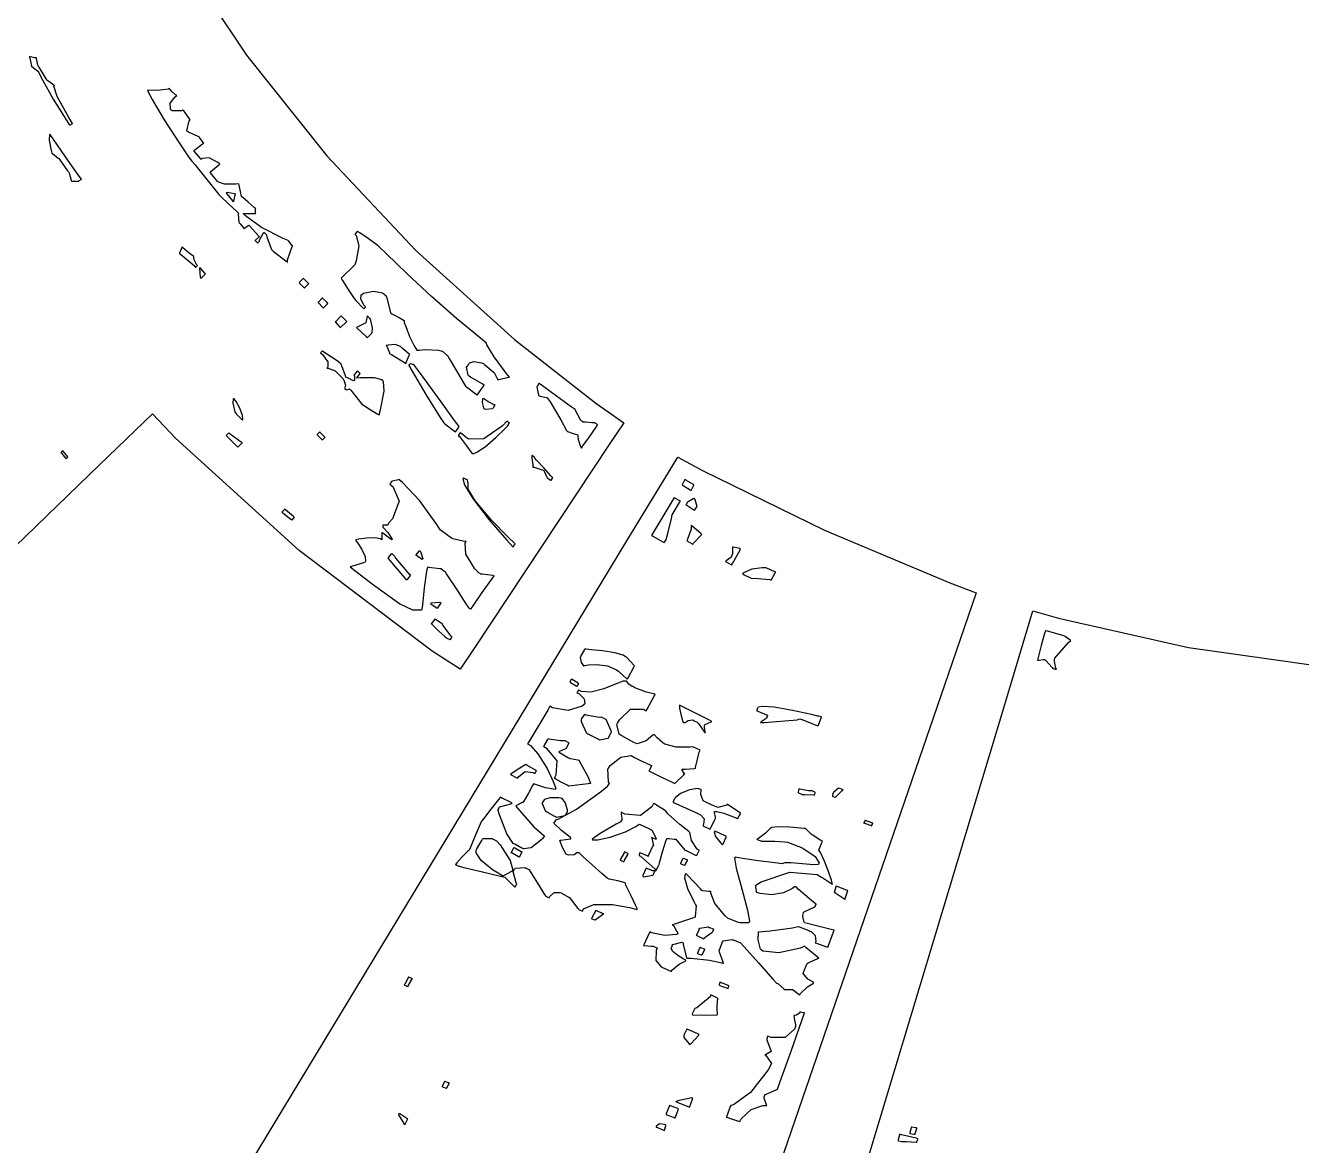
# Model space of a CAD drawing. Extents: x 46 to 308, y 59 to 295.
# Drawn here: x 122.2 to 172.2, y 93.4 to 137.3 of the extents above; entities that cross this region are included whole.
import ezdxf

# ---------------------------------------------------------------- set-up
doc = ezdxf.new("R2010")
doc.units = 0
doc.header["$MEASUREMENT"] = 0

msp = doc.modelspace()

# ---------------------------------------------------------------- linework, layer by layer
at = {"color": 7}
for points in [[(128.064, 140.331), (130.871, 136.134), (134.011, 132.184), (137.509, 128.473), (141.384, 124.985), (144.562, 122.487), (145.661, 121.708), (145.123, 120.906), (139.779, 112.846), (139.241, 112.043), (138.147, 112.758), (132.931, 116.709), (128.084, 121.118), (127.176, 122.061), (125.104, 120.06), (104.414, 100.039)], [(172.288, 87.0133), (170.753, 68.1397), (170.604, 66.252), (168.708, 66.4379), (159.434, 67.7997), (150.283, 69.7798), (148.449, 70.273), (149.552, 73.9429), (160.61, 110.658), (161.713, 114.336), (162.717, 114.045), (167.82, 112.903), (173.01, 112.165)]]:
    msp.add_lwpolyline(points, dxfattribs=at)
for points in [[(122.626, 136.032), (122.554, 136.032), (122.396, 136.066), (122.344, 136.066), (122.37, 136.022), (122.43, 135.723), (122.414, 135.713), (122.44, 135.697), (122.669, 135.52), (122.696, 135.503), (122.801, 135.292), (123.278, 134.414), (123.683, 133.765), (123.755, 133.667), (123.771, 133.641), (123.913, 133.412), (123.931, 133.386), (123.939, 133.396), (124.027, 133.448), (124.037, 133.456), (123.895, 133.686), (123.445, 134.515), (123.314, 134.921), (123.332, 134.938), (123.304, 134.955), (123.075, 135.132), (123.049, 135.15), (123.013, 135.203), (122.731, 135.661), (122.696, 135.713), (122.687, 135.749), (122.634, 136.005), (122.626, 136.032)], [(127.846, 134.831), (127.802, 134.797), (127.357, 134.745), (127, 134.761), (127, 134.761), (126.982, 134.745), (127.165, 134.396), (127.638, 133.606), (128.224, 132.698), (128.596, 132.151), (128.728, 131.975), (128.834, 131.843), (129.257, 131.322), (129.68, 130.8), (129.786, 130.668), (129.865, 130.59), (130.175, 130.286), (130.484, 130), (130.564, 129.928), (130.536, 129.894), (130.57, 129.576), (130.598, 129.54), (130.615, 129.523), (130.756, 129.347), (130.774, 129.329), (130.791, 129.347), (130.933, 129.461), (130.951, 129.469), (130.995, 129.425), (131.33, 129.055), (131.374, 129.01), (131.356, 128.994), (131.215, 128.88), (131.197, 128.87), (131.206, 128.862), (131.294, 128.773), (131.304, 128.764), (131.312, 128.773), (131.364, 128.826), (131.374, 128.834), (131.382, 128.878), (131.532, 129.17), (131.55, 129.187), (131.559, 129.179), (131.647, 129.091), (131.656, 129.081), (131.665, 129.01), (131.841, 128.509), (131.869, 128.481), (131.929, 128.437), (132.406, 128.066), (132.468, 128.022), (132.476, 128.102), (132.653, 128.632), (132.68, 128.658), (132.662, 128.676), (132.52, 128.844), (132.504, 128.87), (132.3, 128.95), (131.45, 129.373), (130.828, 129.832), (130.74, 129.928), (130.863, 129.928), (131.139, 129.928), (131.233, 129.928), (131.215, 129.946), (131.215, 130.096), (131.233, 130.105), (131.171, 130.158), (130.937, 130.365), (130.721, 130.554), (130.668, 130.598), (130.659, 130.652), (130.572, 131.04), (130.564, 131.093), (130.448, 131.075), (130.007, 131.079), (129.742, 131.171), (129.716, 131.197), (129.689, 131.233), (129.46, 131.516), (129.433, 131.55), (129.468, 131.578), (129.778, 131.834), (129.822, 131.869), (129.742, 131.931), (129.398, 132.103), (129.125, 132.081), (129.081, 132.045), (129.055, 132.081), (128.826, 132.363), (128.8, 132.398), (128.834, 132.425), (129.143, 132.654), (129.187, 132.68), (129.169, 132.707), (129.027, 132.901), (129.01, 132.927), (128.966, 132.945), (128.596, 133.121), (128.552, 133.138), (128.525, 133.174), (128.614, 133.562), (128.658, 133.597), (128.63, 133.633), (128.402, 133.951), (128.375, 133.985), (128.322, 133.951), (127.944, 133.951), (127.918, 133.985), (127.882, 134.029), (127.876, 134.255), (128.066, 134.497), (128.129, 134.549), (128.084, 134.585), (127.948, 134.705), (127.864, 134.805), (127.846, 134.831)], [(123.155, 133.033), (123.137, 133.025), (123.124, 132.808), (123.198, 132.398), (123.226, 132.292), (123.252, 132.275), (123.48, 132.097), (123.508, 132.079), (123.542, 132.027), (123.851, 131.604), (123.895, 131.55), (123.904, 131.516), (123.992, 131.233), (124.001, 131.197), (124.072, 131.197), (124.23, 131.197), (124.284, 131.197), (124.292, 131.207), (124.38, 131.261), (124.39, 131.269), (124.266, 131.446), (123.771, 132.151), (123.278, 132.857), (123.155, 133.033)], [(130.422, 130.668), (130.412, 130.642), (130.36, 130.413), (130.351, 130.387), (130.324, 130.423), (130.095, 130.706), (130.069, 130.74), (130.103, 130.758), (130.394, 130.704), (130.422, 130.668)], [(135.22, 129.223), (135.21, 129.214), (135.122, 129.126), (135.114, 129.117), (135.166, 129.064), (135.272, 128.663), (135.166, 128.068), (135.114, 127.918), (135.06, 127.865), (134.637, 127.442), (134.585, 127.389), (134.637, 127.301), (134.854, 126.948), (135.088, 126.595), (135.15, 126.507), (135.184, 126.48), (135.431, 126.224), (135.467, 126.188), (135.475, 126.198), (135.527, 126.25), (135.537, 126.258), (135.483, 126.312), (135.347, 126.56), (135.369, 126.737), (135.396, 126.753), (135.457, 126.798), (135.846, 126.877), (136.198, 126.815), (136.242, 126.788), (136.251, 126.78), (136.339, 126.693), (136.349, 126.683), (136.365, 126.621), (136.507, 126.083), (136.525, 126.012), (136.569, 125.995), (136.856, 125.841), (137.054, 125.732), (137.054, 125.695), (137.054, 125.644), (137.116, 125.49), (137.265, 125.105), (137.44, 124.733), (137.547, 124.567), (137.583, 124.567), (137.652, 124.567), (137.86, 124.588), (138.394, 124.558), (138.535, 124.531), (138.562, 124.514), (138.73, 124.372), (138.748, 124.354), (138.818, 124.231), (139.101, 123.755), (139.382, 123.279), (139.453, 123.155), (139.498, 123.121), (139.868, 122.838), (139.912, 122.803), (139.938, 122.838), (140.167, 123.146), (140.193, 123.19), (140.131, 123.226), (139.654, 123.508), (139.594, 123.542), (139.558, 123.578), (139.496, 123.897), (139.524, 123.931), (139.532, 123.941), (139.584, 124.029), (139.594, 124.037), (139.61, 124.063), (139.783, 124.116), (140.079, 124.063), (140.159, 124.037), (140.203, 124.003), (140.538, 123.72), (140.582, 123.685), (140.599, 123.658), (140.713, 123.43), (140.722, 123.402), (140.766, 123.412), (141.137, 123.5), (141.181, 123.508), (141.057, 123.658), (140.576, 124.298), (140.291, 124.777), (140.265, 124.847), (139.973, 125.086), (139.107, 125.811), (138.125, 126.669), (137.163, 127.562), (136.338, 128.357), (136.066, 128.623), (135.978, 128.694), (135.643, 128.95), (135.308, 129.17), (135.22, 129.223)], [(128.341, 128.623), (128.331, 128.597), (128.243, 128.368), (128.235, 128.341), (128.279, 128.324), (128.808, 127.883), (128.87, 127.812), (128.878, 127.821), (128.931, 127.874), (128.94, 127.882), (128.904, 127.926), (128.816, 128.107), (128.8, 128.199), (128.8, 128.199), (128.8, 128.243), (128.622, 128.373), (128.375, 128.579), (128.341, 128.623)], [(129.046, 127.812), (129.019, 127.777), (129.045, 127.424), (129.081, 127.389), (129.099, 127.406), (129.239, 127.547), (129.257, 127.565), (129.231, 127.591), (129.063, 127.786), (129.046, 127.812)], [(133.103, 127.389), (133.085, 127.371), (132.944, 127.23), (132.927, 127.212), (132.944, 127.186), (133.12, 127.018), (133.138, 127), (133.156, 127.018), (133.296, 127.16), (133.314, 127.176), (133.288, 127.194), (133.12, 127.362), (133.103, 127.389)], [(133.843, 126.611), (133.826, 126.595), (133.685, 126.453), (133.667, 126.435), (133.685, 126.419), (133.852, 126.252), (133.879, 126.224), (133.896, 126.242), (134.038, 126.384), (134.056, 126.401), (134.028, 126.428), (133.861, 126.595), (133.843, 126.611)], [(134.585, 125.906), (134.557, 125.88), (134.364, 125.687), (134.338, 125.659), (134.364, 125.643), (134.531, 125.466), (134.549, 125.448), (134.575, 125.475), (134.769, 125.669), (134.797, 125.695), (134.769, 125.713), (134.601, 125.88), (134.585, 125.906)], [(135.607, 125.906), (135.598, 125.88), (135.545, 125.651), (135.537, 125.625), (135.493, 125.616), (135.201, 125.466), (135.184, 125.448), (135.228, 125.404), (135.563, 125.096), (135.607, 125.06), (135.625, 125.078), (135.766, 125.22), (135.783, 125.236), (135.801, 125.254), (135.814, 125.44), (135.739, 125.731), (135.713, 125.801), (135.704, 125.811), (135.616, 125.898), (135.607, 125.906)], [(136.349, 124.743), (136.365, 124.716), (136.471, 124.46), (136.489, 124.424), (136.551, 124.39), (137.062, 124.081), (137.124, 124.037), (137.133, 124.081), (137.249, 124.372), (137.267, 124.39), (137.231, 124.416), (136.974, 124.645), (136.948, 124.671), (136.912, 124.707), (136.701, 124.787), (136.419, 124.761), (136.349, 124.743)], [(135.184, 123.472), (135.201, 123.49), (135.316, 123.632), (135.326, 123.649), (135.316, 123.658), (135.228, 123.746), (135.22, 123.755), (135.202, 123.738), (135.086, 123.596), (135.078, 123.578), (135.096, 123.562), (135.096, 123.384), (135.078, 123.366), (135.042, 123.376), (134.796, 123.49), (134.761, 123.508), (134.743, 123.562), (134.601, 123.949), (134.585, 124.001), (134.575, 124.011), (134.487, 124.099), (134.479, 124.108), (134.416, 124.152), (133.905, 124.486), (133.843, 124.531), (133.834, 124.522), (133.781, 124.47), (133.773, 124.46), (133.843, 124.39), (134.056, 124.108), (134.054, 123.897), (134.02, 123.861), (134.054, 123.853), (134.311, 123.764), (134.338, 123.755), (134.372, 123.729), (134.627, 123.472), (134.655, 123.436), (134.689, 123.392), (134.743, 123.19), (134.725, 123.085), (134.725, 123.049), (134.725, 123.039), (134.8, 123.01), (134.892, 123.033), (134.902, 123.049), (134.954, 122.989), (135.148, 122.75), (135.342, 122.512), (135.396, 122.45), (135.457, 122.406), (135.717, 122.238), (135.994, 122.069), (136.066, 122.025), (136.119, 122.229), (136.269, 122.961), (136.242, 123.34), (136.208, 123.366), (136.19, 123.394), (135.88, 123.474), (135.325, 123.482), (135.184, 123.472)], [(137.301, 124.037), (137.291, 124.029), (137.239, 123.975), (137.231, 123.965), (137.363, 123.737), (137.904, 122.825), (138.464, 121.929), (138.606, 121.708), (138.65, 121.674), (139.021, 121.392), (139.065, 121.356), (139.081, 121.374), (139.197, 121.541), (139.207, 121.568), (139.03, 121.809), (138.502, 122.534), (137.976, 123.261), (137.614, 123.751), (137.451, 123.957), (137.407, 124.001), (137.379, 124.001), (137.309, 124.029), (137.301, 124.037)], [(142.346, 123.26), (142.336, 123.252), (142.284, 123.165), (142.276, 123.155), (142.258, 123.121), (142.318, 122.794), (142.346, 122.767), (142.38, 122.759), (142.627, 122.706), (142.663, 122.696), (142.777, 122.538), (143.196, 121.833), (143.422, 121.409), (143.44, 121.392), (143.456, 121.374), (143.677, 121.293), (143.863, 121.249), (143.863, 121.249), (143.863, 121.204), (143.88, 121.065), (143.968, 120.782), (144.004, 120.72), (144.064, 120.808), (144.321, 121.167), (144.577, 121.541), (144.639, 121.638), (144.629, 121.648), (144.541, 121.7), (144.533, 121.708), (144.417, 121.708), (144.159, 121.744), (144.074, 121.744), (144.064, 121.754), (143.977, 121.806), (143.969, 121.815), (143.951, 121.859), (143.774, 122.193), (143.757, 122.238), (143.607, 122.344), (143.024, 122.762), (142.478, 123.164), (142.346, 123.26)], [(130.351, 122.66), (130.344, 122.66), (130.324, 122.48), (130.413, 122.141), (130.458, 122.061), (130.484, 122.035), (130.677, 121.842), (130.704, 121.815), (130.726, 121.846), (130.708, 122.006), (130.606, 122.291), (130.466, 122.549), (130.379, 122.66), (130.351, 122.66)], [(140.123, 122.66), (140.118, 122.66), (140.105, 122.506), (140.167, 122.3), (140.193, 122.273), (140.228, 122.247), (140.528, 122.273), (140.546, 122.308), (140.554, 122.318), (140.608, 122.406), (140.618, 122.414), (140.582, 122.423), (140.33, 122.552), (140.174, 122.66), (140.123, 122.66)], [(141.075, 121.779), (140.907, 121.602), (140.176, 121.091), (139.584, 121.073), (139.488, 121.143), (139.462, 121.161), (139.267, 121.303), (139.241, 121.32), (139.232, 121.311), (139.179, 121.225), (139.171, 121.215), (139.223, 121.171), (139.492, 120.81), (139.708, 120.519), (139.736, 120.51), (139.758, 120.494), (139.905, 120.556), (140.224, 120.778), (140.643, 121.139), (140.998, 121.484), (141.111, 121.602), (141.119, 121.612), (141.172, 121.7), (141.181, 121.708), (141.172, 121.718), (141.084, 121.77), (141.075, 121.779)], [(130.175, 121.32), (130.165, 121.311), (130.077, 121.225), (130.069, 121.215), (130.113, 121.171), (130.484, 120.8), (130.528, 120.756), (130.544, 120.774), (130.686, 120.916), (130.704, 120.933), (130.66, 120.96), (130.219, 121.275), (130.175, 121.32)], [(133.739, 121.356), (133.729, 121.347), (133.641, 121.259), (133.633, 121.249), (133.649, 121.233), (133.826, 121.065), (133.843, 121.039), (133.852, 121.048), (133.94, 121.135), (133.949, 121.143), (133.922, 121.161), (133.755, 121.339), (133.739, 121.356)], [(123.649, 120.614), (123.639, 120.606), (123.587, 120.554), (123.578, 120.544), (123.605, 120.518), (123.771, 120.325), (123.789, 120.297), (123.797, 120.307), (123.851, 120.359), (123.861, 120.367), (123.843, 120.395), (123.675, 120.598), (123.649, 120.614)], [(159.492, 115.042), (158.247, 111.417), (145.776, 75.1336), (144.533, 71.5077), (142.725, 72.1526), (134.016, 75.7647), (125.571, 79.9578), (123.895, 80.8923), (125.888, 84.183), (145.784, 117.078), (147.778, 120.367), (148.748, 119.848), (153.541, 117.507), (158.459, 115.43), (159.492, 115.042)], [(142.063, 120.438), (142.063, 120.323), (142.099, 120.067), (142.099, 119.98), (142.151, 119.972), (142.504, 119.856), (142.522, 119.838), (142.539, 119.812), (142.645, 119.584), (142.663, 119.556), (142.681, 119.548), (142.787, 119.461), (142.805, 119.451), (142.813, 119.461), (142.865, 119.548), (142.875, 119.556), (142.803, 119.636), (142.522, 119.944), (142.24, 120.255), (142.169, 120.333), (142.16, 120.351), (142.072, 120.43), (142.063, 120.438)], [(136.842, 119.485), (136.816, 119.477), (136.587, 119.425), (136.561, 119.415), (136.551, 119.407), (136.497, 119.319), (136.489, 119.309), (136.612, 119.213), (136.856, 118.644), (136.587, 117.952), (136.455, 117.792), (136.445, 117.784), (136.393, 117.697), (136.385, 117.687), (136.367, 117.705), (136.208, 117.693), (136.208, 117.687), (136.208, 117.617), (136.411, 117.405), (136.577, 117.15), (136.561, 117.122), (136.525, 117.15), (136.216, 117.379), (136.172, 117.405), (136.172, 117.335), (136.172, 117.176), (136.172, 117.122), (136.12, 117.161), (135.908, 117.197), (135.567, 117.189), (135.274, 117.147), (135.15, 117.122), (135.15, 117.122), (135.15, 117.089), (135.23, 116.99), (135.392, 116.748), (135.522, 116.473), (135.532, 116.282), (135.503, 116.24), (135.449, 116.224), (134.99, 116.082), (134.938, 116.064), (135.114, 115.923), (135.842, 115.364), (136.586, 114.821), (136.772, 114.689), (136.886, 114.61), (137.371, 114.376), (137.716, 114.372), (137.76, 114.406), (137.776, 114.574), (137.852, 115.236), (137.944, 115.897), (137.972, 116.064), (138.024, 116.056), (138.447, 116.003), (138.501, 115.994), (138.517, 115.985), (138.624, 115.897), (138.642, 115.888), (138.73, 115.747), (139.101, 115.182), (139.471, 114.618), (139.56, 114.476), (139.568, 114.468), (139.654, 114.416), (139.664, 114.406), (139.752, 114.538), (140.109, 115.059), (140.484, 115.579), (140.582, 115.711), (140.528, 115.721), (140.105, 115.773), (140.053, 115.781), (140.043, 115.791), (139.955, 115.843), (139.947, 115.852), (139.823, 115.984), (139.466, 116.558), (139.444, 116.991), (139.488, 117.052), (139.434, 117.062), (139.011, 117.15), (138.958, 117.158), (138.905, 117.194), (138.517, 117.476), (138.465, 117.511), (138.333, 117.731), (137.666, 118.658), (136.983, 119.371), (136.842, 119.485)], [(139.383, 119.556), (139.353, 119.52), (139.417, 119.286), (139.743, 118.741), (140.374, 117.924), (141.079, 117.106), (141.323, 116.84), (141.332, 116.85), (141.384, 116.938), (141.394, 116.946), (141.402, 116.964), (141.121, 117.246), (140.488, 117.886), (139.85, 118.638), (139.56, 119.116), (139.56, 119.275), (139.56, 119.328), (139.54, 119.469), (139.524, 119.485), (139.488, 119.485), (139.391, 119.548), (139.383, 119.556)], [(148.06, 119.485), (148.051, 119.469), (147.963, 119.301), (147.954, 119.275), (147.989, 119.257), (148.271, 119.08), (148.307, 119.063), (148.316, 119.08), (148.404, 119.248), (148.413, 119.275), (148.378, 119.301), (148.095, 119.469), (148.06, 119.485)], [(147.638, 118.78), (147.549, 118.631), (147.197, 118.04), (146.844, 117.449), (146.756, 117.299), (146.808, 117.273), (147.195, 117.044), (147.249, 117.016), (147.257, 117.026), (147.311, 117.114), (147.321, 117.122), (147.329, 117.14), (147.403, 117.419), (147.531, 117.961), (147.567, 118.11), (147.602, 118.164), (147.848, 118.587), (147.884, 118.64), (147.857, 118.658), (147.664, 118.763), (147.638, 118.78)], [(148.413, 118.746), (148.386, 118.728), (148.193, 118.613), (148.167, 118.604), (148.157, 118.595), (148.105, 118.507), (148.096, 118.497), (148.131, 118.481), (148.413, 118.305), (148.449, 118.287), (148.457, 118.296), (148.51, 118.384), (148.519, 118.393), (148.546, 118.429), (148.457, 118.728), (148.413, 118.746)], [(132.362, 118.321), (132.352, 118.313), (132.264, 118.226), (132.256, 118.217), (132.29, 118.182), (132.6, 117.934), (132.644, 117.898), (132.653, 117.908), (132.741, 117.996), (132.751, 118.004), (132.707, 118.04), (132.396, 118.295), (132.362, 118.321)], [(148.307, 117.687), (148.307, 117.537), (148.165, 117.148), (148.131, 117.086), (148.157, 117.07), (148.351, 116.964), (148.379, 116.946), (148.405, 116.99), (148.696, 117.308), (148.732, 117.335), (148.688, 117.37), (148.351, 117.653), (148.307, 117.687)], [(137.654, 116.699), (137.688, 116.665), (137.776, 116.374), (137.76, 116.346), (137.732, 116.364), (137.539, 116.506), (137.513, 116.523), (137.521, 116.541), (137.636, 116.683), (137.654, 116.699)], [(149.931, 116.84), (149.931, 116.769), (149.931, 116.611), (149.931, 116.557), (149.921, 116.549), (149.895, 116.477), (149.895, 116.453), (149.868, 116.435), (149.674, 116.294), (149.648, 116.276), (149.674, 116.258), (149.868, 116.152), (149.895, 116.134), (149.929, 116.196), (150.212, 116.709), (150.247, 116.769), (150.212, 116.779), (149.957, 116.832), (149.931, 116.84)], [(136.561, 116.593), (136.569, 116.585), (136.656, 116.497), (136.665, 116.487), (136.71, 116.399), (137.239, 115.783), (137.301, 115.747), (137.283, 115.729), (137.168, 115.562), (137.16, 115.535), (137.089, 115.623), (136.79, 115.976), (136.489, 116.328), (136.419, 116.417), (136.435, 116.435), (136.551, 116.576), (136.561, 116.593)], [(150.319, 115.781), (150.354, 115.765), (150.662, 115.623), (150.706, 115.605), (150.777, 115.615), (151.394, 115.562), (151.448, 115.535), (151.464, 115.571), (151.606, 115.825), (151.624, 115.852), (151.588, 115.87), (151.28, 116.012), (151.235, 116.028), (151.098, 116.028), (150.684, 115.971), (150.363, 115.825), (150.319, 115.781)], [(138.077, 114.617), (138.103, 114.601), (138.332, 114.458), (138.359, 114.44), (138.376, 114.458), (138.483, 114.627), (138.501, 114.653), (138.447, 114.671), (138.095, 114.645), (138.077, 114.617)], [(138.253, 114.017), (138.243, 114.001), (138.129, 113.859), (138.113, 113.841), (138.173, 113.78), (138.412, 113.546), (138.65, 113.331), (138.712, 113.278), (138.72, 113.269), (138.836, 113.216), (138.854, 113.206), (138.862, 113.216), (138.914, 113.304), (138.924, 113.312), (138.888, 113.339), (138.562, 113.78), (138.535, 113.841), (138.5, 113.859), (138.279, 114.001), (138.253, 114.017)], [(162.208, 113.558), (162.172, 113.444), (162.034, 112.977), (161.915, 112.51), (161.889, 112.396), (161.96, 112.396), (162.118, 112.43), (162.172, 112.43), (162.206, 112.396), (162.462, 112.113), (162.49, 112.077), (162.524, 112.077), (162.603, 112.043), (162.631, 112.043), (162.613, 112.087), (162.56, 112.345), (162.56, 112.43), (162.577, 112.484), (163.108, 113.101), (163.196, 113.171), (163.168, 113.189), (162.974, 113.331), (162.947, 113.348), (162.886, 113.375), (162.286, 113.542), (162.208, 113.558)], [(144.146, 112.853), (144.128, 112.819), (143.986, 112.572), (143.969, 112.536), (143.951, 112.502), (143.998, 112.308), (144.081, 112.183), (144.11, 112.183), (144.126, 112.193), (144.274, 112.22), (144.607, 112.237), (145.028, 112.174), (145.357, 112.04), (145.451, 111.971), (145.485, 111.945), (145.785, 111.664), (145.803, 111.654), (145.83, 111.708), (146.058, 112.131), (146.086, 112.183), (146.068, 112.193), (145.934, 112.347), (145.767, 112.52), (145.733, 112.536), (145.639, 112.594), (145.316, 112.696), (144.833, 112.775), (144.403, 112.814), (144.19, 112.837), (144.146, 112.853)], [(143.617, 111.654), (143.607, 111.646), (143.553, 111.558), (143.545, 111.548), (143.571, 111.531), (143.8, 111.39), (143.827, 111.372), (143.836, 111.381), (143.888, 111.47), (143.897, 111.478), (143.871, 111.496), (143.643, 111.638), (143.617, 111.654)], [(145.733, 111.584), (145.638, 111.576), (145.361, 111.47), (144.882, 111.275), (144.367, 111.147), (143.995, 111.176), (143.897, 111.231), (143.888, 111.223), (143.836, 111.135), (143.827, 111.125), (143.897, 111.09), (144.114, 110.884), (144.136, 110.694), (144.11, 110.666), (144.038, 110.596), (143.479, 110.433), (142.865, 110.535), (142.769, 110.596), (142.681, 110.447), (142.328, 109.856), (141.975, 109.265), (141.887, 109.115), (142.004, 109.052), (142.291, 108.73), (142.659, 108.154), (142.913, 107.617), (142.998, 107.369), (142.981, 107.351), (142.971, 107.334), (142.597, 107.39), (142.168, 107.535), (142.133, 107.561), (142.089, 107.483), (141.921, 107.18), (141.755, 106.893), (141.71, 106.821), (141.683, 106.813), (141.454, 106.697), (141.428, 106.679), (141.569, 106.503), (142.138, 105.861), (142.514, 105.534), (142.558, 105.517), (142.548, 105.508), (142.495, 105.42), (142.486, 105.41), (142.398, 105.322), (142.028, 105.045), (141.728, 104.995), (141.676, 105.022), (141.64, 105.04), (141.392, 105.181), (141.358, 105.198), (141.322, 105.216), (141.079, 105.591), (140.784, 106.336), (140.722, 106.539), (140.731, 106.548), (140.784, 106.637), (140.794, 106.645), (140.847, 106.663), (141.234, 106.769), (141.288, 106.785), (141.243, 106.813), (140.873, 107.006), (140.829, 107.032), (140.749, 106.936), (140.444, 106.557), (140.159, 106.178), (140.089, 106.08), (140.035, 105.966), (139.84, 105.517), (139.646, 105.067), (139.594, 104.951), (139.54, 104.899), (139.329, 104.683), (139.117, 104.448), (139.065, 104.386), (139.081, 104.378), (139.189, 104.326), (139.207, 104.316), (139.391, 104.272), (140.118, 104.092), (140.829, 103.929), (141.005, 103.893), (141.039, 103.849), (141.366, 103.522), (141.394, 103.504), (141.402, 103.514), (141.454, 103.602), (141.464, 103.61), (141.446, 103.664), (141.34, 104.053), (141.323, 104.105), (141.332, 104.115), (141.384, 104.202), (141.394, 104.21), (141.42, 104.246), (141.781, 104.273), (141.817, 104.246), (141.833, 104.238), (141.939, 104.185), (141.957, 104.176), (142.019, 104.071), (142.274, 103.652), (142.53, 103.25), (142.592, 103.152), (142.609, 103.143), (142.717, 103.091), (142.735, 103.081), (142.761, 103.135), (142.94, 103.289), (143.174, 103.285), (143.228, 103.258), (143.262, 103.241), (143.509, 103.099), (143.545, 103.081), (143.579, 103.037), (143.862, 102.666), (143.897, 102.622), (143.915, 102.614), (144.022, 102.562), (144.04, 102.552), (144.085, 102.65), (144.494, 102.817), (145.22, 102.813), (145.893, 102.697), (146.19, 102.622), (146.19, 102.622), (146.19, 102.665), (146.119, 102.793), (145.962, 103.135), (145.803, 103.477), (145.733, 103.605), (145.733, 103.646), (145.723, 103.664), (145.437, 103.748), (145.096, 103.814), (145.062, 103.823), (145.008, 103.85), (144.8, 104.028), (144.423, 104.374), (144.064, 104.701), (143.913, 104.845), (143.863, 104.845), (143.826, 104.845), (143.717, 104.771), (143.492, 104.749), (143.44, 104.775), (143.404, 104.793), (143.244, 105.085), (143.158, 105.34), (143.158, 105.34), (143.213, 105.34), (143.381, 105.362), (143.581, 105.399), (143.581, 105.41), (143.571, 105.446), (143.222, 105.715), (142.927, 106.002), (142.945, 106.046), (142.954, 106.055), (143.006, 106.142), (143.015, 106.15), (143.112, 106.178), (143.809, 106.553), (144.789, 107.262), (145.028, 107.457), (145.036, 107.466), (145.088, 107.553), (145.098, 107.561), (145.07, 107.633), (145.044, 108.136), (145.062, 108.162), (145.132, 108.268), (145.551, 108.603), (145.952, 108.656), (146.014, 108.62), (146.085, 108.585), (146.371, 108.445), (146.675, 108.303), (146.756, 108.267), (146.746, 108.241), (146.658, 108.074), (146.649, 108.056), (146.746, 108.004), (147.147, 107.81), (147.567, 107.615), (147.673, 107.561), (147.708, 107.597), (148.025, 107.906), (148.06, 107.95), (148.033, 107.96), (147.945, 108.11), (147.954, 108.126), (148.087, 108.126), (148.43, 108.154), (148.483, 108.162), (148.474, 108.198), (148.624, 108.789), (148.66, 108.868), (148.634, 108.886), (148.405, 108.992), (148.379, 109.008), (148.263, 108.992), (147.716, 108.986), (147.275, 109.105), (147.215, 109.149), (147.179, 109.177), (146.98, 109.349), (146.865, 109.467), (146.826, 109.467), (146.798, 109.459), (146.539, 109.243), (146.19, 109.115), (146.12, 109.149), (146.058, 109.177), (145.582, 109.433), (145.521, 109.467), (145.477, 109.495), (145.387, 109.874), (145.415, 109.926), (145.493, 110.068), (145.926, 110.477), (146.429, 110.482), (146.543, 110.419), (146.578, 110.482), (146.86, 110.994), (146.896, 111.055), (146.878, 111.064), (146.56, 111.147), (146.102, 111.319), (146.014, 111.372), (145.996, 111.363), (145.86, 111.465), (145.765, 111.584), (145.733, 111.584)], [(147.85, 110.632), (147.85, 110.516), (147.924, 110.164), (148, 109.96), (148.026, 109.96), (148.068, 109.96), (148.193, 110.036), (148.378, 110.059), (148.413, 110.031), (148.43, 110.023), (148.546, 109.97), (148.555, 109.96), (148.59, 109.916), (148.836, 109.582), (148.872, 109.538), (148.863, 109.565), (148.836, 109.783), (148.836, 109.854), (148.863, 109.872), (149.091, 109.988), (149.119, 109.996), (148.995, 110.059), (148.498, 110.315), (147.982, 110.57), (147.85, 110.632)], [(144.779, 110.173), (144.788, 110.164), (144.903, 110.112), (144.921, 110.103), (144.956, 110.085), (145.159, 109.644), (145.168, 109.573), (145.159, 109.547), (145.07, 109.379), (145.062, 109.361), (145.044, 109.327), (144.719, 109.265), (144.675, 109.291), (144.631, 109.318), (144.294, 109.485), (144.25, 109.502), (144.214, 109.52), (144.012, 109.988), (144.004, 110.067), (144.012, 110.085), (144.128, 110.261), (144.146, 110.279), (144.172, 110.253), (144.7, 110.164), (144.779, 110.173)], [(150.919, 110.526), (150.909, 110.517), (150.883, 110.444), (150.883, 110.419), (150.927, 110.403), (151.262, 110.261), (151.306, 110.243), (151.296, 110.235), (151.271, 110.162), (151.271, 110.137), (151.244, 110.12), (151.051, 109.978), (151.025, 109.96), (151.165, 109.952), (152.461, 110.068), (152.576, 110.103), (152.647, 110.076), (153.21, 109.848), (153.282, 109.82), (153.299, 109.856), (153.405, 110.138), (153.422, 110.173), (153.413, 110.182), (153.314, 110.207), (153.282, 110.207), (153.033, 110.265), (152.281, 110.426), (151.557, 110.552), (151.103, 110.585), (150.934, 110.556), (150.919, 110.526)], [(143.334, 109.255), (143.351, 109.247), (143.492, 109.167), (143.51, 109.149), (143.5, 109.133), (143.412, 108.966), (143.404, 108.938), (143.377, 108.93), (143.148, 108.814), (143.122, 108.796), (143.166, 108.77), (143.5, 108.577), (143.545, 108.549), (143.579, 108.541), (143.862, 108.489), (143.897, 108.479), (143.976, 108.339), (144.259, 107.836), (144.365, 107.579), (144.356, 107.561), (144.268, 107.553), (143.599, 107.466), (143.51, 107.457), (143.448, 107.492), (143.214, 107.615), (142.998, 107.739), (142.945, 107.774), (143.015, 107.898), (143.051, 108.457), (142.663, 108.93), (142.522, 109.008), (142.539, 109.044), (142.681, 109.291), (142.699, 109.325), (142.725, 109.317), (143.181, 109.255), (143.334, 109.255)], [(141.817, 108.303), (141.755, 108.268), (141.516, 108.122), (141.278, 107.958), (141.217, 107.914), (141.243, 107.898), (141.472, 107.783), (141.5, 107.774), (141.544, 107.845), (141.795, 108.034), (142.098, 107.994), (142.169, 107.95), (142.178, 107.96), (142.23, 108.048), (142.24, 108.056), (142.204, 108.084), (141.861, 108.277), (141.817, 108.303)], [(147.638, 106.928), (147.628, 106.919), (147.602, 106.846), (147.602, 106.821), (147.708, 106.777), (148.113, 106.593), (148.519, 106.407), (148.626, 106.363), (148.678, 106.336), (148.814, 106.174), (148.792, 105.958), (148.766, 105.904), (148.792, 105.895), (149.021, 105.781), (149.049, 105.763), (149.065, 105.807), (149.233, 106.142), (149.261, 106.186), (149.261, 106.258), (149.225, 106.416), (149.225, 106.469), (149.316, 106.469), (149.59, 106.394), (150.037, 106.23), (150.143, 106.186), (150.151, 106.214), (150.238, 106.38), (150.247, 106.398), (150.194, 106.434), (149.771, 106.717), (149.718, 106.751), (149.701, 106.717), (149.348, 106.628), (149.295, 106.645), (149.251, 106.663), (148.88, 106.83), (148.836, 106.856), (148.783, 106.884), (148.686, 107.126), (148.696, 107.315), (148.696, 107.315), (148.696, 107.328), (148.559, 107.37), (148.245, 107.32), (147.891, 107.171), (147.677, 107.002), (147.638, 106.928)], [(152.54, 107.351), (152.531, 107.342), (152.506, 107.243), (152.506, 107.208), (152.523, 107.2), (152.629, 107.148), (152.647, 107.138), (152.769, 107.138), (153.114, 107.114), (153.142, 107.104), (153.142, 107.13), (153.176, 107.189), (153.176, 107.208), (153.158, 107.218), (153.052, 107.272), (153.035, 107.28), (152.911, 107.28), (152.567, 107.342), (152.54, 107.351)], [(154.094, 107.385), (154.076, 107.369), (153.898, 107.226), (153.881, 107.208), (153.872, 107.2), (153.847, 107.101), (153.847, 107.068), (153.863, 107.06), (153.956, 107.032), (153.988, 107.032), (153.996, 107.05), (154.226, 107.289), (154.27, 107.315), (154.243, 107.325), (154.102, 107.377), (154.094, 107.385)], [(143.192, 106.998), (143.226, 106.989), (143.368, 106.809), (143.44, 106.528), (143.44, 106.433), (143.43, 106.425), (143.377, 106.336), (143.368, 106.327), (143.351, 106.292), (143.025, 106.23), (142.981, 106.256), (142.954, 106.274), (142.697, 106.416), (142.663, 106.433), (142.609, 106.46), (142.46, 106.787), (142.486, 106.821), (142.495, 106.831), (142.548, 106.919), (142.558, 106.928), (142.574, 106.945), (142.795, 107.016), (143.122, 107.016), (143.192, 106.998)], [(146.826, 106.785), (146.764, 106.653), (146.323, 106.306), (145.705, 106.363), (145.557, 106.433), (145.557, 106.363), (145.591, 106.204), (145.591, 106.15), (145.582, 106.142), (145.529, 106.055), (145.521, 106.046), (145.361, 105.975), (144.735, 105.605), (144.427, 105.374), (144.427, 105.374), (144.432, 105.355), (144.643, 105.359), (145.132, 105.464), (145.726, 105.674), (146.141, 105.883), (146.262, 105.974), (146.306, 105.958), (146.675, 105.781), (146.72, 105.763), (146.764, 105.729), (146.94, 105.41), (146.932, 105.374), (146.914, 105.384), (146.772, 105.436), (146.756, 105.445), (146.764, 105.418), (146.816, 105.19), (146.826, 105.164), (146.808, 105.12), (146.631, 104.749), (146.615, 104.705), (146.579, 104.723), (146.331, 104.837), (146.297, 104.845), (146.287, 104.837), (146.262, 104.764), (146.262, 104.739), (146.323, 104.713), (146.878, 104.211), (146.932, 104.14), (146.94, 104.167), (147.028, 104.335), (147.038, 104.352), (147.064, 104.458), (147.183, 104.881), (147.319, 105.306), (147.355, 105.41), (147.443, 105.41), (147.642, 105.374), (147.708, 105.374), (147.742, 105.33), (148.025, 104.995), (148.06, 104.951), (148.105, 104.935), (148.475, 104.757), (148.519, 104.739), (148.528, 104.757), (148.616, 104.935), (148.626, 104.951), (148.537, 104.987), (148.325, 105.332), (148.253, 105.64), (148.237, 105.657), (148.219, 105.684), (147.857, 105.958), (147.391, 106.372), (147.321, 106.469), (147.267, 106.513), (146.87, 106.769), (146.826, 106.785)], [(155.116, 106.116), (155.116, 106.09), (155.082, 106.031), (155.082, 106.01), (155.108, 106.002), (155.363, 105.913), (155.399, 105.904), (155.399, 105.931), (155.435, 105.99), (155.435, 106.01), (155.399, 106.019), (155.142, 106.107), (155.116, 106.116)], [(152.789, 105.797), (152.739, 105.797), (152.593, 105.818), (152.178, 105.851), (151.725, 105.858), (151.473, 105.833), (151.412, 105.797), (151.394, 105.789), (151.226, 105.613), (150.953, 105.402), (150.883, 105.374), (150.899, 105.366), (151.041, 105.314), (151.059, 105.304), (151.19, 105.304), (151.583, 105.3), (151.985, 105.278), (152.083, 105.268), (152.127, 105.252), (152.496, 105.11), (152.54, 105.092), (152.681, 105.022), (153.166, 104.705), (153.334, 104.458), (153.318, 104.422), (153.305, 104.392), (153.101, 104.369), (152.677, 104.41), (152.221, 104.458), (151.967, 104.458), (151.907, 104.422), (151.889, 104.414), (151.584, 104.446), (150.945, 104.533), (150.318, 104.626), (150.037, 104.669), (150.037, 104.669), (150.001, 104.635), (150.078, 104.247), (150.3, 103.436), (150.522, 102.596), (150.6, 102.165), (150.566, 102.093), (150.478, 102.093), (150.279, 102.093), (150.213, 102.093), (150.169, 102.111), (149.798, 102.253), (149.754, 102.27), (149.638, 102.376), (149.233, 102.853), (149.075, 103.258), (149.085, 103.328), (148.996, 103.328), (148.766, 103.356), (148.732, 103.364), (148.67, 103.436), (148.413, 103.7), (148.157, 103.963), (148.096, 104.033), (148.087, 104.025), (148.06, 103.954), (148.06, 103.929), (148.042, 103.867), (148.167, 103.444), (148.43, 102.915), (148.483, 102.799), (148.501, 102.765), (148.466, 102.35), (148.449, 102.306), (148.361, 102.279), (147.655, 102.051), (147.567, 102.023), (147.611, 101.997), (147.786, 101.688), (147.778, 101.67), (147.734, 101.636), (147.271, 101.6), (146.756, 101.706), (146.685, 101.74), (146.658, 101.688), (146.465, 101.265), (146.439, 101.211), (146.473, 101.203), (146.738, 101.177), (146.826, 101.177), (146.842, 101.169), (146.958, 101.116), (146.968, 101.107), (146.932, 101.01), (146.918, 100.626), (147.134, 100.365), (147.215, 100.329), (147.249, 100.313), (147.504, 100.207), (147.531, 100.189), (147.548, 100.243), (147.84, 100.481), (148.096, 100.612), (148.096, 100.612), (148.096, 100.631), (147.997, 100.685), (147.786, 100.82), (147.589, 100.976), (147.52, 101.087), (147.531, 101.107), (147.54, 101.116), (147.567, 101.188), (147.567, 101.211), (147.593, 101.247), (147.946, 101.335), (147.99, 101.317), (147.998, 101.257), (148.113, 100.78), (148.131, 100.718), (148.307, 100.71), (149.025, 100.639), (149.516, 100.534), (149.578, 100.506), (149.56, 100.56), (149.418, 100.948), (149.401, 101.001), (149.418, 101.036), (149.524, 101.319), (149.542, 101.353), (149.568, 101.389), (149.922, 101.442), (149.967, 101.424), (149.993, 101.415), (150.221, 101.327), (150.247, 101.317), (150.388, 101.159), (150.953, 100.524), (151.517, 99.8897), (151.658, 99.7299), (151.711, 99.7133), (151.95, 99.5013), (151.941, 99.4833), (152.029, 99.4833), (152.228, 99.4833), (152.294, 99.4833), (152.32, 99.4572), (152.549, 99.289), (152.576, 99.271), (152.593, 99.3249), (152.867, 99.5811), (153.106, 99.7299), (153.106, 99.7299), (153.106, 99.7701), (152.884, 99.8897), (152.699, 100.112), (152.717, 100.153), (152.725, 100.189), (152.841, 100.471), (152.859, 100.506), (152.903, 100.534), (153.274, 100.701), (153.318, 100.718), (153.256, 100.762), (152.805, 101.133), (152.753, 101.177), (152.593, 101.107), (151.747, 100.922), (151.112, 100.983), (151.059, 101.035), (151.023, 101.071), (150.939, 101.429), (150.943, 101.732), (150.953, 101.74), (150.961, 101.75), (151.412, 101.781), (152.286, 101.901), (152.506, 101.953), (152.55, 101.936), (152.921, 101.794), (152.965, 101.776), (153.017, 101.76), (153.176, 101.601), (153.192, 101.371), (153.176, 101.317), (153.22, 101.301), (153.617, 101.159), (153.671, 101.141), (153.697, 101.213), (153.89, 101.75), (153.917, 101.812), (153.802, 101.838), (153.334, 101.953), (152.867, 102.067), (152.753, 102.093), (152.743, 102.121), (152.691, 102.35), (152.683, 102.376), (152.691, 102.386), (152.717, 102.485), (152.717, 102.518), (152.761, 102.544), (153.132, 102.712), (153.176, 102.729), (153.176, 102.756), (153.212, 102.815), (153.212, 102.835), (153.176, 102.853), (153.03, 102.97), (152.765, 103.197), (152.521, 103.411), (152.43, 103.504), (152.4, 103.504), (152.363, 103.504), (152.251, 103.427), (151.933, 103.28), (151.467, 103.193), (151.018, 103.243), (150.883, 103.294), (150.873, 103.321), (150.848, 103.513), (150.848, 103.576), (151.051, 103.709), (152.174, 104.079), (153.246, 103.991), (153.422, 103.893), (153.466, 103.867), (153.701, 103.712), (153.847, 103.61), (153.847, 103.61), (153.855, 103.62), (153.818, 103.766), (153.7, 104.109), (153.523, 104.539), (153.374, 104.852), (153.318, 104.951), (153.326, 104.987), (153.44, 105.27), (153.458, 105.304), (153.387, 105.322), (153.017, 105.578), (152.789, 105.797), (152.789, 105.797)], [(149.225, 105.693), (149.215, 105.666), (149.263, 105.482), (149.472, 105.226), (149.542, 105.164), (149.56, 105.199), (149.674, 105.454), (149.684, 105.481), (149.64, 105.508), (149.269, 105.675), (149.225, 105.693)], [(140.546, 105.374), (140.564, 105.366), (140.67, 105.314), (140.688, 105.304), (140.811, 105.155), (141.212, 104.538), (141.314, 104.167), (141.288, 104.14), (141.26, 104.114), (141.084, 104.021), (140.943, 103.947), (140.935, 103.929), (140.907, 103.947), (140.678, 104.087), (140.652, 104.105), (140.52, 104.176), (140.065, 104.542), (139.876, 104.849), (139.876, 104.951), (139.902, 104.995), (140.095, 105.33), (140.123, 105.374), (140.149, 105.402), (140.502, 105.402), (140.546, 105.374)], [(141.358, 105.058), (141.392, 105.041), (141.64, 104.899), (141.676, 104.881), (141.666, 104.865), (141.578, 104.696), (141.57, 104.669), (141.534, 104.687), (141.286, 104.829), (141.252, 104.845), (141.26, 104.873), (141.348, 105.041), (141.358, 105.058)], [(145.697, 104.881), (145.679, 104.847), (145.537, 104.59), (145.521, 104.563), (145.537, 104.555), (145.644, 104.502), (145.661, 104.492), (145.679, 104.528), (145.82, 104.785), (145.838, 104.811), (145.828, 104.821), (145.714, 104.873), (145.697, 104.881)], [(147.99, 104.635), (147.981, 104.608), (147.893, 104.44), (147.884, 104.422), (147.901, 104.414), (148.042, 104.362), (148.06, 104.352), (148.069, 104.38), (148.157, 104.546), (148.167, 104.563), (148.149, 104.573), (148.007, 104.626), (147.99, 104.635)], [(146.543, 104.246), (146.526, 104.211), (146.411, 103.955), (146.403, 103.929), (146.455, 103.903), (146.808, 103.965), (146.826, 103.999), (146.834, 104.009), (146.886, 104.123), (146.896, 104.14), (146.808, 104.14), (146.57, 104.229), (146.543, 104.246)], [(153.988, 103.54), (153.978, 103.514), (153.925, 103.321), (153.917, 103.294), (153.943, 103.285), (154.296, 103.047), (154.34, 103.011), (154.348, 103.047), (154.437, 103.329), (154.446, 103.364), (154.402, 103.382), (154.04, 103.524), (153.988, 103.54)], [(144.569, 102.588), (144.551, 102.554), (144.409, 102.297), (144.392, 102.27), (144.409, 102.261), (144.523, 102.209), (144.533, 102.199), (144.541, 102.217), (144.832, 102.43), (144.885, 102.446), (144.858, 102.456), (144.603, 102.572), (144.569, 102.588)], [(149.013, 101.917), (149.031, 101.909), (149.171, 101.856), (149.189, 101.847), (149.179, 101.838), (149.127, 101.724), (149.119, 101.706), (149.075, 101.68), (148.81, 101.477), (148.802, 101.46), (148.775, 101.469), (148.546, 101.583), (148.519, 101.6), (148.528, 101.628), (148.616, 101.82), (148.626, 101.847), (148.642, 101.883), (148.969, 101.945), (149.013, 101.917)], [(148.66, 101.141), (148.678, 101.133), (148.819, 101.08), (148.836, 101.071), (148.827, 101.045), (148.74, 100.852), (148.732, 100.824), (148.714, 100.834), (148.572, 100.886), (148.555, 100.894), (148.572, 100.922), (148.65, 101.115), (148.66, 101.141)], [(137.231, 99.9765), (137.213, 99.9423), (137.071, 99.6957), (137.054, 99.6597), (137.071, 99.6516), (137.185, 99.599), (137.195, 99.5895), (137.213, 99.6252), (137.353, 99.8721), (137.371, 99.9063), (137.353, 99.9162), (137.239, 99.9684), (137.231, 99.9765)], [(149.437, 99.7659), (149.437, 99.7398), (149.401, 99.6805), (149.401, 99.6597), (149.436, 99.6431), (149.718, 99.537), (149.754, 99.5193), (149.754, 99.5454), (149.79, 99.6047), (149.79, 99.6237), (149.754, 99.6417), (149.472, 99.7574), (149.437, 99.7659)], [(149.085, 99.271), (149.057, 99.2008), (148.528, 98.7598), (148.449, 98.7418), (148.439, 98.7157), (148.351, 98.5227), (148.343, 98.4952), (148.378, 98.4871), (148.876, 98.4705), (149.321, 98.4871), (149.331, 98.4952), (149.339, 98.5051), (149.321, 98.7351), (149.339, 99.0699), (149.365, 99.1306), (149.339, 99.1485), (149.111, 99.2628), (149.085, 99.271)], [(152.576, 98.6014), (152.567, 98.5668), (152.438, 98.4786), (152.33, 98.461), (152.33, 98.461), (152.33, 98.461), (152.364, 98.2761), (152.4, 98.0969), (152.4, 98.0362), (152.356, 97.9219), (151.997, 97.5928), (151.446, 97.5967), (151.306, 97.6492), (151.296, 97.6408), (151.271, 97.5416), (151.271, 97.5071), (151.288, 97.463), (151.43, 97.094), (151.448, 97.0499), (151.42, 97.0319), (151.227, 96.9176), (151.201, 96.9077), (151.253, 96.8816), (151.464, 96.5824), (151.448, 96.5549), (151.332, 96.3263), (150.64, 95.4401), (149.965, 94.9593), (149.86, 94.9332), (149.842, 94.8891), (149.701, 94.5183), (149.684, 94.4742), (149.736, 94.4577), (150.159, 94.3158), (150.213, 94.2979), (150.274, 94.404), (150.662, 94.7745), (151.118, 94.9332), (151.271, 94.9332), (151.262, 94.9593), (151.173, 95.2154), (151.165, 95.25), (151.165, 95.2775), (151.201, 95.3368), (151.201, 95.3562), (151.245, 95.3742), (151.641, 95.5506), (151.694, 95.5668), (151.799, 95.8674), (152.224, 97.0675), (152.647, 98.2666), (152.753, 98.5654), (152.709, 98.5654), (152.593, 98.5933), (152.576, 98.6014)], [(148.131, 97.9318), (148.121, 97.9054), (148.034, 97.7113), (148.026, 97.6835), (148.026, 97.5953), (148.229, 97.3487), (148.273, 97.3307), (148.307, 97.3667), (148.59, 97.6753), (148.626, 97.7194), (148.572, 97.747), (148.175, 97.9138), (148.131, 97.9318)], [(138.642, 95.8854), (138.632, 95.8592), (138.544, 95.691), (138.535, 95.673), (138.552, 95.6649), (138.694, 95.6123), (138.712, 95.6028), (138.72, 95.6303), (138.809, 95.7972), (138.818, 95.8151), (138.774, 95.8151), (138.658, 95.8769), (138.642, 95.8854)], [(147.708, 95.0736), (147.76, 95.057), (148.183, 94.8891), (148.237, 94.8612), (148.253, 94.8972), (148.361, 95.1798), (148.379, 95.214), (148.335, 95.232), (147.778, 95.1096), (147.708, 95.0736)], [(136.842, 94.6146), (136.832, 94.5706), (137.036, 94.2192), (137.09, 94.1917), (137.098, 94.2192), (137.185, 94.386), (137.195, 94.404), (137.159, 94.4217), (136.876, 94.5981), (136.842, 94.6146)], [(147.461, 94.9332), (147.443, 94.8986), (147.329, 94.6161), (147.321, 94.5804), (147.355, 94.5624), (147.638, 94.4563), (147.673, 94.4383), (147.69, 94.4742), (147.796, 94.7568), (147.814, 94.791), (147.778, 94.809), (147.496, 94.9247), (147.461, 94.9332)], [(146.932, 94.0855), (146.967, 94.0774), (147.223, 93.9631), (147.249, 93.9451), (147.257, 93.9631), (147.311, 94.1395), (147.321, 94.1557), (147.267, 94.1835), (147.06, 94.2139), (146.94, 94.1215), (146.932, 94.0855)], [(156.493, 93.8029), (156.483, 93.7768), (156.429, 93.5838), (156.421, 93.5563), (156.439, 93.5482), (156.557, 93.5221), (156.597, 93.5221), (156.738, 93.5221), (157.127, 93.4956), (157.163, 93.4861), (157.163, 93.5221), (157.198, 93.6004), (157.198, 93.6265), (157.127, 93.6445), (156.563, 93.7867), (156.493, 93.8029)], [(156.95, 94.0855), (156.941, 94.0594), (156.888, 93.8664), (156.88, 93.8389), (156.897, 93.8308), (157.043, 93.8029), (157.092, 93.8029), (157.1, 93.8308), (157.153, 94.0248), (157.163, 94.0513), (157.109, 94.0513), (156.968, 94.0774), (156.95, 94.0855)]]:
    msp.add_lwpolyline(points, close=True, dxfattribs=at)

doc.saveas('drawing.dxf')
